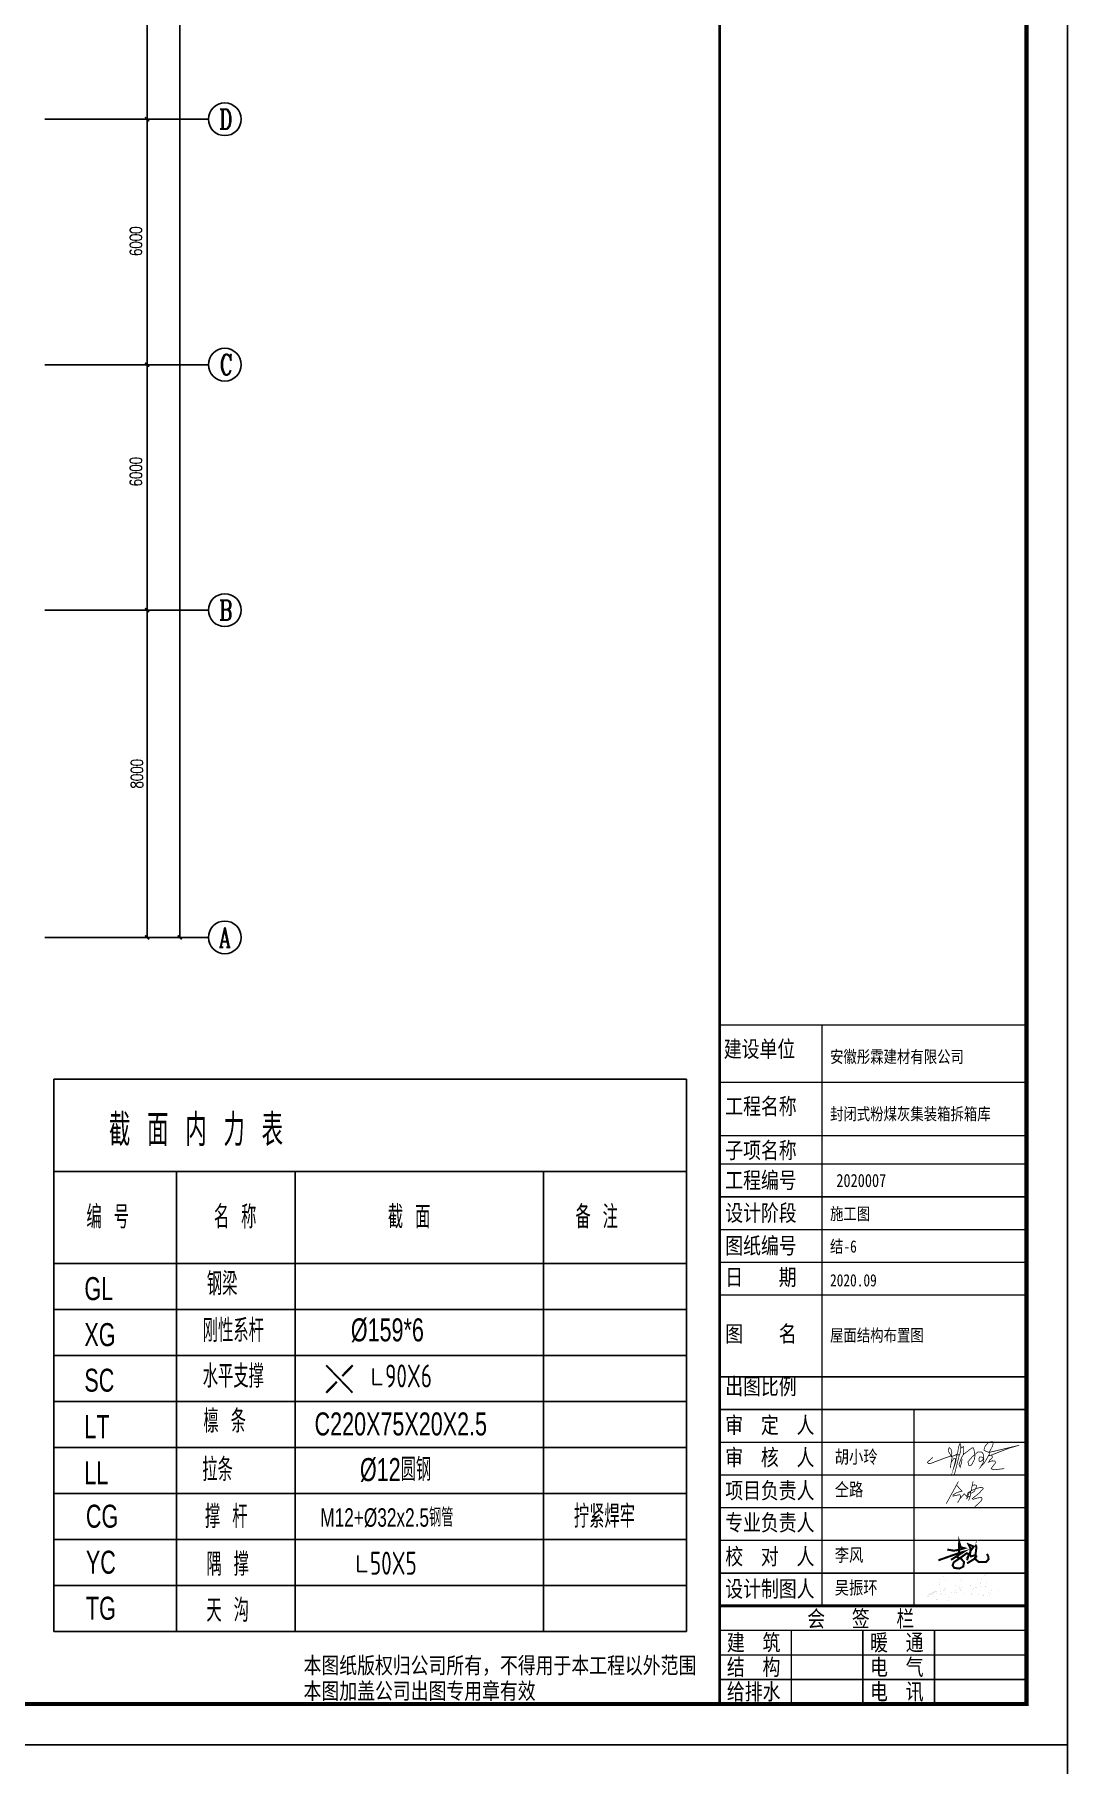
# Model space of a CAD drawing. Extents: x -73672 to 366960, y -527333 to 140666.
# Drawn here: x 308693 to 333942, y -275508 to -233221 of the extents above; entities that cross this region are included whole.
import ezdxf
from ezdxf.enums import TextEntityAlignment as Align

# ---------------------------------------------------------------- set-up
doc = ezdxf.new("R2010")
doc.units = 0
doc.header["$LTSCALE"] = 1000
doc.header["$MEASUREMENT"] = 0
for name, color, linetype in [('AXIS', 3, 'Continuous'), ('AXIS_TEXT', 7, 'Continuous'), ('PUB_TITLE', 4, 'Continuous'), ('TEXT', 3, 'Continuous'), ('wj', 7, 'Continuous'), ('图签', 120, 'Continuous')]:
    doc.layers.add(name, color=color, linetype=linetype)
doc.styles.add('_TCH_AXIS', font='COMPLEX', dxfattribs={"bigfont": 'GBCBIG'})
doc.styles.add('_TCH_DIM_T3', font='SIMPLEX', dxfattribs={"width": 0.705882, "bigfont": 'GBCBIG'})
doc.styles.add('ACC', font='gas.shx', dxfattribs={"width": 0.7, "oblique": 1, "bigfont": 'Tssdchn.shx'})
doc.styles.add('ACC2', font='gas.shx', dxfattribs={"width": 0.7, "bigfont": 'Tssdchn.shx'})
doc.styles.add('COMPLEX', font='COMPLEX', dxfattribs={"bigfont": 'Tssdchn.shx'})
doc.styles.get("Standard").update_dxf_attribs({"font": 'gbenor.shx', "bigfont": 'gbcbig.shx'})
doc.styles.add('TSSD_Dimension', font='Tssdeng.shx', dxfattribs={"width": 0.7, "bigfont": '1hztxt.shx'})
doc.styles.add('图签', font='', dxfattribs={"width": 0.8})
doc.styles.get('图签').set_extended_font_data('SimSun')
doc.dimstyles.new('_TCH_ARCH-100', dxfattribs={"dimtxt": 297.5, "dimasz": 100, "dimexe": 250, "dimexo": 300, "dimgap": 100, "dimtad": 1, "dimdec": 0, "dimzin": 0, "dimdsep": 46, "dimtxsty": '_TCH_DIM_T3', "dimblk": 'ARCHTICK', "dimcen": 0.09, "dimclrt": 7, "dimazin": 2, "dimtfac": 1, "dimtdec": 0, "dimtix": 1, "dimtmove": 2, "dimatfit": 3, "dimfxl": 0, "dimtolj": 1, "dimtzin": 0, "dimarcsym": 0})

# ---------------------------------------------------------------- blocks, each defined once
blk = doc.blocks.new('0#竖图签')
at = {"layer": '图签'}
blk.add_line((-7500, 0), (0, 0), dxfattribs=at)
blk.add_lwpolyline([(-7500, 82100, 70, 70, 0), (-7500, 0, 40, 40, 0), (0, 0, 40, 40, 0), (0, 82100, 40, 40, 0), (-7500, 82100, 40, 40, 0), (-7500, 75299, 40, 40, 0)], format="xyseb", dxfattribs=at)
for points, const_width in [([(-7500, 16600), (0, 16600)], 35), ([(-5000, 16600), (-5000, 2400)], 35), ([(-7500, 15200), (0, 15200)], 35), ([(-7500, 13896), (0, 13896)], 35), ([(-7500, 13200), (0, 13200)], 35), ([(-7500, 12400), (0, 12400)], 35), ([(-7500, 11600), (0, 11600)], 35), ([(-7500, 10800), (0, 10800)], 35), ([(-7500, 10000), (0, 10000)], 35), ([(-7500, 8000), (0, 8000)], 35), ([(-7500, 7200), (0, 7200)], 35), ([(-2750, 7200), (-2750, 2400)], 35), ([(-7500, 6400), (0, 6400)], 35), ([(-7500, 5600), (0, 5600)], 35), ([(-7500, 4800), (0, 4800)], 35), ([(-7500, 4000), (0, 4000)], 35), ([(-7500, 3200), (0, 3200)], 35), ([(-7500, 2400), (0, 2400)], 70), ([(-7500, 2400), (0, 2400)], 35), ([(-7500, 1800), (0, 1800)], 35), ([(-5750, 0), (-5750, 1800)], 35), ([(-4000, 1800), (-4000, 0)], 35), ([(-2250, 1800), (-2250, 0)], 35), ([(-7500, 1200), (0, 1200)], 35), ([(-7500, 600), (0, 600)], 35), ([(-7500, 0), (0, 0)], 35)]:
    blk.add_lwpolyline(points, dxfattribs=dict(at, const_width=const_width))
at = {"layer": '图签', "style": '图签', "width": 0.8}
for s, p in [('建设单位', (-7400, 15815)), ('工程名称', (-7365, 14415)), ('子项名称', (-7365, 13339)), ('工程编号', (-7365, 12607)), ('设计阶段', (-7365, 11807)), ('图纸编号', (-7365, 11007)), ('日    期', (-7365, 10237)), ('图    名', (-7365, 8852)), ('出图比例', (-7365, 7567)), ('审  定  人', (-7365, 6621)), ('审  核  人', (-7365, 5831)), ('项目负责人', (-7365, 5021)), ('专业负责人', (-7365, 4237)), ('校  对  人', (-7365, 3409)), ('设计制图人', (-7365, 2618)), ('会   签   栏', (-5360, 1889)), ('建  筑', (-7325, 1305)), ('暖  通', (-3825, 1305)), ('本图纸版权归公司所有，不得用于本工程以外范围', (-17674, 746)), ('结  构', (-7325, 705)), ('电  气', (-3825, 705)), ('本图加盖公司出图专用章有效', (-17674, 121)), ('给排水', (-7325, 105)), ('电  讯', (-3825, 105))]:
    blk.add_text(s, height=400, dxfattribs=at).set_placement(p)
blk = doc.blocks.new('ss')
at = {"const_width": 50}
for points in [[(166226, 41891), (166384, 41863), (166507, 41882), (166645, 41924), (166554, 41952), (166519, 42072), (166510, 41804), (166627, 41836), (166319, 41638)], [(166710, 41553), (166917, 41677), (166936, 41724), (166905, 41755), (166808, 41723), (166783, 41766), (166788, 41821), (166796, 41913), (166746, 42016), (166863, 41969), (166825, 41896), (166913, 42011), (166940, 41960), (166932, 41880), (166904, 41661), (166996, 41587), (167178, 41589), (167237, 41654), (167229, 41724), (167197, 41786)], [(166010, 41628), (166510, 41804)], [(166442, 41717), (166563, 41671), (166637, 41583), (166618, 41473), (166524, 41427), (166400, 41441), (166357, 41503), (166387, 41581), (166537, 41681), (166706, 41801), (166757, 41776), (166711, 41627)]]:
    blk.add_lwpolyline(points, dxfattribs=at)
blk = doc.blocks.new('fg')
at = {"const_width": 32}
for points in [[(1880866, 74069), (1880866, 74069), (1881403, 75047), (1881317, 74891), (1881563, 74625), (1881334, 74560), (1881165, 74455), (1881163, 74396), (1881237, 74423), (1881399, 74455), (1881470, 74469), (1881502, 74392), (1881470, 74278), (1881365, 74116)], [(1881470, 74278), (1881664, 74508), (1881768, 74388), (1881844, 74576), (1881881, 74555), (1881763, 74268)], [(1881924, 74383), (1881953, 74551), (1881891, 74587), (1882016, 74660), (1882204, 74743), (1882390, 74787), (1882484, 74774), (1882511, 74736), (1882472, 74696), (1882339, 74546), (1882013, 74282), (1882078, 74256), (1882135, 74292), (1882416, 74348), (1882456, 74298), (1882437, 74211), (1882133, 73920)], [(1882056, 75064), (1882013, 74848), (1882106, 74908), (1882205, 74878), (1882212, 74829), (1882191, 74784), (1882168, 74727), (1882111, 74612), (1881983, 74531), (1881938, 74560), (1881986, 74697), (1882007, 74832)], [(1881763, 74268), (1881845, 74390), (1881924, 74383), (1881858, 74202)]]:
    blk.add_lwpolyline(points, dxfattribs=at)
blk = doc.blocks.new('whj')
at = {"const_width": 20}
for points in [[(1881310, 67330), (1881376, 67426), (1881425, 67423), (1881421, 67352), (1881370, 67159), (1881431, 67334), (1881450, 67459), (1881469, 67542), (1881317, 67484), (1881327, 67585), (1881307, 67681), (1881255, 67727), (1881231, 67674), (1881231, 67631), (1881317, 67484), (1881431, 67528), (1881481, 67566), (1881510, 67746), (1881537, 67819), (1881549, 67840), (1881572, 67775), (1881569, 67664), (1881541, 67536), (1881465, 67526), (1881532, 67535), (1881387, 66963)], [(1881607, 67421), (1881581, 67287), (1881552, 67196), (1881521, 67272), (1881588, 67451), (1881644, 67544), (1881864, 67713), (1881912, 67725), (1881939, 67634), (1881953, 67498), (1881939, 67402), (1881862, 67255), (1881792, 67241), (1881763, 67340), (1881879, 67477), (1882032, 67607), (1882133, 67609), (1882180, 67559), (1882195, 67430), (1882136, 67471), (1882079, 67472), (1882068, 67434), (1882065, 67377), (1882081, 67350), (1882104, 67348), (1882156, 67377), (1882176, 67410), (1882191, 67433), (1882189, 67394), (1882189, 67341), (1882108, 67204), (1882218, 67322), (1882301, 67471), (1882323, 67510), (1882416, 67519), (1882428, 67455), (1882353, 67386), (1882324, 67331), (1882420, 67369), (1882497, 67363), (1882514, 67315), (1882457, 67244), (1882394, 67160), (1882418, 67143), (1882477, 67125), (1882750, 67157)], [(1881644, 67544), (1881637, 67685), (1881643, 67753), (1881585, 67719)], [(1883112, 67780), (1882344, 67598), (1882436, 67780), (1882454, 67882), (1882400, 67891), (1882304, 67852), (1882227, 67762), (1882199, 67663), (1882257, 67624), (1882344, 67598), (1882344, 67546), (1882312, 67491)], [(1883155, 67792), (1882892, 67715), (1882370, 67515)], [(1880812, 67463), (1880662, 67330), (1880694, 67289), (1880758, 67300), (1881126, 67440), (1881298, 67500), (1881335, 67468), (1881283, 67176)]]:
    blk.add_lwpolyline(points, dxfattribs=at)
blk = doc.blocks.new('吴')
at = {"const_width": 0.72}
blk.add_lwpolyline([(136170, -263342), (136263, -263429), (136284, -263544), (136286, -263667), (136187, -263742), (135977, -263847), (135838, -263915), (135791, -263953), (135986, -263886), (136328, -263762), (136396, -263696), (136397, -263633), (136286, -263667), (136286, -263667), (136324, -263556), (136405, -263497), (136452, -263411), (136454, -263344), (136405, -263307), (136319, -263353), (136263, -263429), (136285, -263581), (136286, -263667), (136397, -263633), (136396, -263696), (136430, -263665), (136520, -263681), (136420, -263727), (136328, -263762), (136349, -263773), (136155, -264056), (136446, -263829), (136527, -264050), (136620, -263825), (136696, -263590), (136788, -263572), (136746, -263517), (136788, -263572), (136780, -263648), (136743, -263749), (136739, -263792), (136770, -263799), (136806, -263738), (136805, -263660), (136790, -263639), (136788, -263572), (136848, -263514), (136868, -263510), (136882, -263592), (136867, -263712), (136850, -263780), (136867, -263712), (136882, -263592), (136894, -263561), (136910, -263486), (136911, -263409), (136944, -263370), (136976, -263367), (136951, -263455), (136950, -263477), (136970, -263500), (136943, -263552), (136931, -263591), (136883, -263600), (136931, -263591), (136969, -263606), (136999, -263576), (136969, -263606), (136958, -263643), (137075, -263609), (136958, -263643), (136925, -263685), (136921, -263711), (136925, -263746), (136927, -263825), (136959, -263848), (137015, -263812), (137062, -263754), (137076, -263722), (136923, -263729), (137076, -263722), (137184, -263726), (137199, -263641), (137220, -263583), (137297, -263538), (137398, -263545), (137448, -263609), (137361, -263639), (137301, -263684), (137240, -263758), (137253, -263865), (137322, -263844), (137377, -263746), (137436, -263688), (137448, -263609), (137451, -263678), (137481, -263688), (137454, -263918), (137481, -263688), (137515, -263616), (137525, -263501), (137589, -263328), (137650, -263256), (137714, -263250), (137750, -263341), (137727, -263452), (137690, -263549), (137645, -263550), (137619, -263596), (137609, -263708), (137617, -263913), (137613, -263810), (137653, -263734), (137686, -263620), (137690, -263549), (137731, -263675), (137775, -263801), (137827, -263926), (137811, -263888), (137848, -263791), (137894, -263665), (137937, -263613), (137989, -263608), (138059, -263642), (138114, -263696), (138150, -263745), (138057, -263739)], dxfattribs=at)
blk = doc.blocks.new('_AXISO')
blk.add_circle((0, 0), 0.5)
at = {"layer": 'AXIS_TEXT', "style": 'COMPLEX'}
blk.add_attdef('A', text='', height=0.56, dxfattribs=at).set_placement((-0.25, -0.28), (0.25, -0.28), align=Align.FIT)
blk = doc.blocks.new('_ArchTick')
at = {"color": 0, "linetype": 'ByBlock', "const_width": 0.4}
blk.add_lwpolyline([(-0.5, -0.5), (0.5, 0.5)], dxfattribs=at)
blk = doc.blocks.new('*D8627')
at = {"layer": 'AXIS', "color": 0, "lineweight": -2}
for p, q in [((309243, -199291), (312493, -199291)), ((312243, -255291), (312243, -199291)), ((309243, -255291), (312493, -255291))]:
    blk.add_line(p, q, dxfattribs=at)
at = {"layer": 'Defpoints', "color": 0}
for p in [(308943, -199291), (312243, -199291), (308943, -255291)]:
    blk.add_point(p, dxfattribs=at)
at = {"layer": 'AXIS', "color": 0, "linetype": 'ByBlock', "lineweight": -2, "xscale": 100, "yscale": 100, "zscale": 100}
for p, rotation in [((312243, -199291), 90), ((312243, -255291), 270)]:
    blk.add_blockref('_ArchTick', p, dxfattribs=dict(at, rotation=rotation))
at = {"layer": 'AXIS', "color": 7, "insert": (311994, -227291), "char_height": 297.5, "attachment_point": 5, "rotation": 90, "style": '_TCH_DIM_T3'}
blk.add_mtext('\\A1;56000', dxfattribs=at)
blk = doc.blocks.new('*D8628')
at = {"layer": 'AXIS', "color": 0, "lineweight": -2}
for p, q in [((309243, -247291), (311693, -247291)), ((311443, -255291), (311443, -247291)), ((309243, -255291), (311693, -255291))]:
    blk.add_line(p, q, dxfattribs=at)
at = {"layer": 'Defpoints', "color": 0}
for p in [(308943, -247291), (311443, -247291), (308943, -255291)]:
    blk.add_point(p, dxfattribs=at)
at = {"layer": 'AXIS', "color": 0, "linetype": 'ByBlock', "lineweight": -2, "xscale": 100, "yscale": 100, "zscale": 100}
for p, rotation in [((311443, -247291), 90), ((311443, -255291), 270)]:
    blk.add_blockref('_ArchTick', p, dxfattribs=dict(at, rotation=rotation))
at = {"layer": 'AXIS', "color": 7, "insert": (311194, -251291), "char_height": 297.5, "attachment_point": 5, "rotation": 90, "style": '_TCH_DIM_T3'}
blk.add_mtext('\\A1;8000', dxfattribs=at)
blk = doc.blocks.new('*D8629')
at = {"layer": 'AXIS', "color": 0, "lineweight": -2}
for p, q in [((309243, -241291), (311693, -241291)), ((311443, -247291), (311443, -241291)), ((309243, -247291), (311693, -247291))]:
    blk.add_line(p, q, dxfattribs=at)
at = {"layer": 'Defpoints', "color": 0}
for p in [(308943, -241291), (311443, -241291), (308943, -247291)]:
    blk.add_point(p, dxfattribs=at)
at = {"layer": 'AXIS', "color": 0, "linetype": 'ByBlock', "lineweight": -2, "xscale": 100, "yscale": 100, "zscale": 100}
for p, rotation in [((311443, -241291), 90), ((311443, -247291), 270)]:
    blk.add_blockref('_ArchTick', p, dxfattribs=dict(at, rotation=rotation))
at = {"layer": 'AXIS', "color": 7, "insert": (311168, -243906), "char_height": 297.5, "attachment_point": 5, "rotation": 90, "style": '_TCH_DIM_T3'}
blk.add_mtext('\\A1;6000', dxfattribs=at)
blk = doc.blocks.new('*D8630')
at = {"layer": 'AXIS', "color": 0, "lineweight": -2}
for p, q in [((309243, -235291), (311693, -235291)), ((311443, -241291), (311443, -235291)), ((309243, -241291), (311693, -241291))]:
    blk.add_line(p, q, dxfattribs=at)
at = {"layer": 'Defpoints', "color": 0}
for p in [(308943, -235291), (311443, -235291), (308943, -241291)]:
    blk.add_point(p, dxfattribs=at)
at = {"layer": 'AXIS', "color": 0, "linetype": 'ByBlock', "lineweight": -2, "xscale": 100, "yscale": 100, "zscale": 100}
for p, rotation in [((311443, -235291), 90), ((311443, -241291), 270)]:
    blk.add_blockref('_ArchTick', p, dxfattribs=dict(at, rotation=rotation))
at = {"layer": 'AXIS', "color": 7, "insert": (311168, -238272), "char_height": 297.5, "attachment_point": 5, "rotation": 90, "style": '_TCH_DIM_T3'}
blk.add_mtext('\\A1;6000', dxfattribs=at)
blk = doc.blocks.new('*D8631')
at = {"layer": 'AXIS', "color": 0, "lineweight": -2}
for p, q in [((309243, -229291), (311693, -229291)), ((311443, -235291), (311443, -229291)), ((309243, -235291), (311693, -235291))]:
    blk.add_line(p, q, dxfattribs=at)
at = {"layer": 'Defpoints', "color": 0}
for p in [(308943, -229291), (311443, -229291), (308943, -235291)]:
    blk.add_point(p, dxfattribs=at)
at = {"layer": 'AXIS', "color": 0, "linetype": 'ByBlock', "lineweight": -2, "xscale": 100, "yscale": 100, "zscale": 100}
for p, rotation in [((311443, -229291), 90), ((311443, -235291), 270)]:
    blk.add_blockref('_ArchTick', p, dxfattribs=dict(at, rotation=rotation))
at = {"layer": 'AXIS', "color": 7, "insert": (311168, -232019), "char_height": 297.5, "attachment_point": 5, "rotation": 90, "style": '_TCH_DIM_T3'}
blk.add_mtext('\\A1;6000', dxfattribs=at)

msp = doc.modelspace()

# ---------------------------------------------------------------- linework, layer by layer
msp.add_line((324628.4, -258760.99), (324628.4, -272260.99))
at = {"layer": 'AXIS'}
for p, q in [((308942.6, -235290.68), (312942.6, -235290.68)), ((308942.6, -241290.68), (312942.6, -241290.68)), ((308942.6, -247290.68), (312942.6, -247290.68)), ((308942.6, -255290.68), (312942.6, -255290.68))]:
    msp.add_line(p, q, dxfattribs=at)
at = {"layer": 'PUB_TITLE'}
for points in [[(185241.64, -275033.5), (333941.64, -275033.5), (333941.64, -190933.5), (185241.64, -190933.5)], [(185241.64, -359133.5), (333941.64, -359133.5), (333941.64, -275033.5), (185241.64, -275033.5)]]:
    msp.add_lwpolyline(points, close=True, dxfattribs=at)
at = {"layer": 'PUB_TITLE', "const_width": 100}
msp.add_lwpolyline([(187741.64, -274033.5), (332941.64, -274033.5), (332941.64, -191933.5), (187741.64, -191933.5)], close=True, dxfattribs=at)
at = {"layer": 'TEXT'}
for p, q in [((309160.6, -272260.99), (309160.6, -258760.99)), ((309160.6, -261010.99), (324628.4, -261010.99)), ((312165.51, -272260.99), (312165.51, -261010.99)), ((315065.12, -272260.99), (315065.12, -261010.99)), ((321132.74, -272260.99), (321132.74, -261010.99)), ((321132.74, -272260.99), (321132.74, -261010.99)), ((309160.6, -263260.99), (324628.4, -263260.99)), ((309160.6, -264385.99), (324628.4, -264385.99)), ((309160.6, -265510.99), (324628.4, -265510.99)), ((316968.14, -266219.77), (316968.14, -265826.02)), ((317193.14, -266219.77), (316968.14, -266219.77)), ((309160.6, -266635.99), (324628.4, -266635.99)), ((309160.6, -267760.99), (324628.4, -267760.99)), ((309160.6, -268885.99), (324628.4, -268885.99)), ((309160.6, -270010.99), (324628.4, -270010.99)), ((316598.45, -270796.02), (316598.45, -270402.27)), ((316823.45, -270796.02), (316598.45, -270796.02)), ((309160.6, -271135.99), (324628.4, -271135.99)), ((309160.6, -272260.99), (324628.4, -272260.99))]:
    msp.add_line(p, q, dxfattribs=at)
for points, const_width in [([(316073.66, -266013.11), (315821.09, -265750.52)], 45), ([(316469.73, -265750.52), (316214.51, -266015.86)], 56.25), ([(316082.7, -266152.9), (315821.09, -266424.89)], 56.25), ([(316073.66, -266013.11), (316464.72, -266419.62)], 45)]:
    msp.add_lwpolyline(points, dxfattribs=dict(at, const_width=const_width))
at = {"layer": 'wj'}
msp.add_line((309160.6, -258760.99), (324628.4, -258760.99), dxfattribs=at)

# ---------------------------------------------------------------- block references
for name, p in [('0#竖图签', (332941.64, -274033.5)), ('ss', (164777.64, -312146.75))]:
    msp.add_blockref(name, p)
for name, p, xscale, yscale, zscale in [('whj', (-1362077.68, -328718.73), 0.9, 0.9, 0.9), ('fg', (-703495.38, -309870.79), 0.55, 0.55, 0.55), ('吴', (221797.89, -60272.8), 0.8, 0.8, 0.8)]:
    msp.add_blockref(name, p, dxfattribs=dict(xscale=xscale, yscale=yscale, zscale=zscale))
at = {"layer": 'AXIS'}
ref = msp.add_blockref('_AXISO', (313342.6, -235290.68), dxfattribs=dict(at, xscale=800, yscale=800, zscale=800))
ref.add_attrib('A', 'D', (313203.68, -235533.79), dxfattribs={"color": 7, "height": 486.22, "style": '_TCH_AXIS', "width": 0.705882})
ref = msp.add_blockref('_AXISO', (313342.6, -241290.68), dxfattribs=dict(at, xscale=800, yscale=800, zscale=800))
ref.add_attrib('A', 'C', (313216.54, -241540.7), dxfattribs={"color": 7, "height": 500.04, "style": '_TCH_AXIS', "width": 0.705882})
ref = msp.add_blockref('_AXISO', (313342.6, -247290.68), dxfattribs=dict(at, xscale=800, yscale=800, zscale=800))
ref.add_attrib('A', 'B', (313203.68, -247533.79), dxfattribs={"color": 7, "height": 486.22, "style": '_TCH_AXIS', "width": 0.705882})
ref = msp.add_blockref('_AXISO', (313342.6, -255290.68), dxfattribs=dict(at, xscale=800, yscale=800, zscale=800))
ref.add_attrib('A', 'A', (313197.66, -255530.24), dxfattribs={"color": 7, "height": 479.13, "style": '_TCH_AXIS', "width": 0.705882})

# ---------------------------------------------------------------- texts
at = {"char_height": 300, "width": 7365.582, "attachment_point": 7}
for s, insert in [('{\\fNSimSun|b0|i0|c134|p49;\\W0.8;\\C7;安徽彤霖建材有限公司}', (328138.29, -258391.93)), ('{\\W0.8;\\fNSimSun|b0|i0|c134|p49;\\C7;\\P\\C256;封闭式粉煤灰集装箱拆箱库}', (328138.29, -259791.93)), ('{\\fNSimSun|b0|i0|c134|p49;\\W0.8;\\C7;\\P\\C256;施工图}', (328138.29, -262229.8)), ('{\\W0.8;\\fNSimSun|b0|i0|c134|p49;结-6}', (328138.29, -263028.34)), ('{\\fNSimSun|b0|i0|c134|p49;\\W0.8;\\C7;\\P\\C256;2020.09}', (328138.29, -263828.34)), ('{\\W0.8;\\fNSimSun|b0|i0|c134|p49;屋面结构布置图 }', (328138.29, -265201.3))]:
    msp.add_mtext(s, dxfattribs=dict(at, insert=insert))
at = {"layer": 'TEXT', "width": 0.7}
for s, height, style, p in [('截  面  内  力  表', 787.5, 'ACC', (310508.53, -260392.59)), ('编  号', 562.5, 'ACC2', (309959.78, -262407.04)), ('名  称', 562.5, 'ACC2', (313074.82, -262407.04)), ('截  面', 562.5, 'ACC2', (317327.27, -262407.04)), ('备  注', 562.5, 'ACC2', (321913.64, -262407.04)), ('钢梁', 562.5, 'ACC2', (312904.37, -264041.85)), ('GL', 562.5, 'ACC2', (309909.88, -264158.41)), ('XG', 562.5, 'ACC2', (309909.88, -265283.41)), ('刚性系杆', 562.5, 'ACC2', (312803.05, -265183.49)), ('%%C159*6', 562.5, 'ACC2', (316423.75, -265167.17)), ('SC', 562.5, 'ACC2', (309909.88, -266397.91)), ('水平支撑', 562.5, 'ACC2', (312802.8, -266299.32)), ('90X6', 562.5, 'TSSD_Dimension', (317261.42, -266293.85)), ('檩  条', 562.5, 'ACC2', (312820.45, -267398.91)), ('LT', 562.5, 'ACC2', (309909.88, -267533.41)), ('C220X75X20X2.5', 562.5, 'ACC2', (315537.52, -267466.91)), ('LL', 562.5, 'ACC2', (309909.88, -268658.41)), ('拉条', 562.5, 'ACC2', (312792.78, -268582.56)), ('%%C12圆钢', 562.5, 'ACC2', (316645.81, -268582.56)), ('CG', 562.5, 'ACC2', (309947.01, -269721.81)), ('撑  杆', 562.5, 'ACC2', (312858.57, -269730.79)), ('M12+%%C32x2.5钢管', 450, 'ACC2', (315677.2, -269697.51)), ('YC', 562.5, 'ACC2', (309947.01, -270846.81)), ('隅  撑', 562.5, 'ACC2', (312892.58, -270898.57)), ('50X5', 562.5, 'TSSD_Dimension', (316891.74, -270870.1)), ('TG', 562.5, 'ACC2', (309947.01, -271971.81)), ('天  沟', 562.5, 'ACC2', (312892.58, -272023.57))]:
    msp.add_text(s, height=height, dxfattribs=dict(at, style=style)).set_placement(p)
at = {"layer": 'TEXT', "color": 2, "style": 'ACC2', "width": 0.7}
msp.add_text('拧紧焊牢', height=562.5, dxfattribs=at).set_placement((321875.46, -269725.15))
at = {"layer": '图签', "style": '图签', "width": 0.8}
for s, p in [('2020007', (328293.15, -261393.34)), ('胡小玲', (328253.43, -268148.92)), ('仝路', (328253.43, -268948.92)), ('李风', (328253.43, -270548.92)), ('吴振环', (328253.43, -271348.92))]:
    msp.add_text(s, height=320, dxfattribs=at).set_placement(p)

# ---------------------------------------------------------------- dimensions: what is measured, and where the dimension line sits
at = {"layer": 'AXIS'}
for p2, distance, picture, middle in [((308942.6, -199290.68), -3300, '*D8627', (311993.85, -227290.68)), ((308942.6, -247290.68), -2500, '*D8628', (311193.85, -251290.68))]:
    dim = msp.add_aligned_dim(p1=(308942.6, -255290.68), p2=p2, distance=distance, dimstyle='_TCH_ARCH-100', dxfattribs=at)
    dim.commit()
    dim.dimension.update_dxf_attribs({"geometry": picture, "text_midpoint": middle})
for base, p1, p2, picture, middle in [((311442.6, -229290.68), (308942.6, -235290.68), (308942.6, -229290.68), '*D8631', (311167.6, -232018.68)), ((311442.6, -235290.68), (308942.6, -241290.68), (308942.6, -235290.68), '*D8630', (311167.6, -238271.68)), ((311442.6, -241290.68), (308942.6, -247290.68), (308942.6, -241290.68), '*D8629', (311167.6, -243905.68))]:
    dim = msp.add_linear_dim(base=base, p1=p1, p2=p2, angle=90, dimstyle='_TCH_ARCH-100', dxfattribs=at)
    dim.commit()
    dim.dimension.update_dxf_attribs({"geometry": picture, "text_midpoint": middle, "dimtype": 161})

doc.saveas('drawing.dxf')
